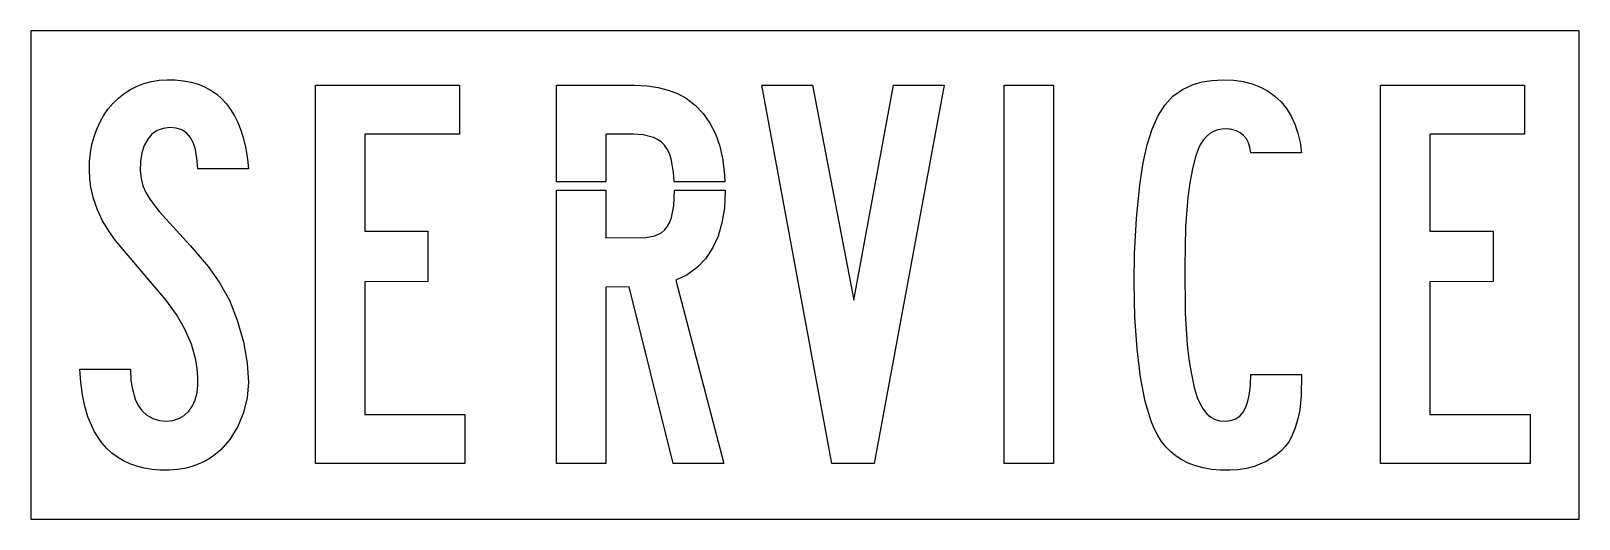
# Model space of a CAD drawing. Extents: x 0 to 95, y 0 to 30.
import ezdxf

# ---------------------------------------------------------------- set-up
doc = ezdxf.new("R2010")
doc.units = 0
doc.layers.add('CUT', color=7, linetype='Continuous')
doc.layers.add('OUTSIDE', color=1, linetype='Continuous')

msp = doc.modelspace()

# ---------------------------------------------------------------- linework, layer by layer
at = {"layer": 'CUT'}
for points in [[(12.1997, 4.8953), (11.6467, 4.2655), (11.304, 3.967), (10.9925, 3.7429), (10.6447, 3.5409), (10.2691, 3.3676), (9.8671, 3.225), (9.45, 3.117), (8.9765, 3.0384), (8.4905, 3.0014), (7.9553, 3.006), (7.4278, 3.0503), (6.953, 3.1284), (6.4978, 3.2441), (6.0703, 3.396), (5.6705, 3.584), (5.31, 3.8001), (4.9702, 4.054), (4.6572, 4.3425), (4.3709, 4.6652), (4.1155, 5.016), (3.8825, 5.4062), (3.4968, 6.2885), (3.3036, 6.9339), (3.1543, 7.6451), (3.0504, 8.4241), (3, 9.2028), (6.1082, 9.2028), (6.1349, 8.5341), (6.2006, 8.0625), (6.4046, 7.3666), (6.5626, 7.0139), (6.8069, 6.6712), (7.1126, 6.3941), (7.4782, 6.1856), (7.8806, 6.06), (8.292, 6.019), (8.7082, 6.0574), (9.0821, 6.1735), (9.4102, 6.3636), (9.689, 6.6242), (9.9149, 6.9513), (10.0812, 7.3336), (10.1897, 7.7729), (10.2343, 8.2054), (10.2319, 8.7091), (10.1904, 9.2498), (10.109, 9.7794), (9.8431, 10.7563), (9.4248, 11.7209), (8.9234, 12.5795), (8.2834, 13.4724), (5.8327, 16.3321), (5.1814, 17.1299), (4.7897, 17.6758), (4.397, 18.3358), (4.0822, 19.0094), (3.8426, 19.703), (3.6818, 20.4077), (3.6146, 20.9212), (3.5875, 21.4431), (3.6007, 21.9814), (3.654, 22.5152), (3.7445, 23.0187), (3.8738, 23.5077), (4.0394, 23.9721), (4.2396, 24.41), (4.4734, 24.8195), (4.7436, 25.2055), (5.0455, 25.5589), (5.3714, 25.8727), (5.7252, 26.1519), (6.1051, 26.3944), (6.5098, 26.5984), (6.9302, 26.7601), (7.3874, 26.8853), (7.8578, 26.9646), (8.3306, 26.9986), (8.8519, 26.99), (9.3571, 26.9404), (9.8323, 26.8502), (10.2773, 26.7192), (10.6925, 26.5472), (11.0597, 26.3453), (11.4, 26.1063), (11.7134, 25.8297), (11.9957, 25.5214), (12.252, 25.1768), (12.4865, 24.789), (12.6946, 24.3632), (12.8762, 23.8998), (13.0411, 23.3628), (13.1765, 22.7825), (13.2862, 22.128), (13.3486, 21.5317), (10.2403, 21.5317), (10.1846, 22.1764), (10.0901, 22.7029), (9.9516, 23.1373), (9.7714, 23.4777), (9.5405, 23.7411), (9.2539, 23.9265), (8.9136, 24.0321), (8.5162, 24.0624), (8.1046, 24.0098), (7.7419, 23.8714), (7.4249, 23.6471), (7.1628, 23.3437), (6.9542, 22.9589), (6.8069, 22.5026), (6.7229, 21.9803), (6.7046, 21.4112), (6.7541, 20.9317), (6.8736, 20.4798), (7.0694, 20.0333), (7.3466, 19.5771), (7.8698, 18.9086), (9.7735, 16.8105), (10.867, 15.5171), (11.5541, 14.5553), (12.1759, 13.4487), (12.661, 12.2177), (13.0387, 10.8896), (13.2746, 9.5832), (13.3543, 8.3869), (13.277, 7.4676), (13.0514, 6.5556), (12.6874, 5.684)], [(26.2907, 23.6534), (20.4822, 23.6513), (20.4822, 17.6969), (24.357, 17.6927), (24.3565, 14.5913), (20.4822, 14.5867), (20.4822, 6.4304), (26.6303, 6.4283), (26.631, 3.4076), (17.4517, 3.4123), (17.4532, 26.674), (26.2943, 26.671)], [(39.0471, 22.7432), (38.8745, 22.9842), (38.6727, 23.1801), (38.4531, 23.3297), (38.1953, 23.4509), (37.5646, 23.6061), (36.9526, 23.6517), (35.2779, 23.6534), (35.278, 20.7205), (32.2443, 20.7205), (32.2443, 26.6696), (37.0195, 26.6738), (37.8115, 26.6322), (38.4819, 26.5309), (39.1102, 26.3669), (39.6809, 26.1445), (40.2079, 25.8583), (40.7693, 25.4367), (41.2524, 24.9337), (41.6664, 24.3397), (42.0024, 23.6664), (42.2645, 22.9088), (42.4522, 22.0671), (42.565, 21.1415), (42.5805, 20.7205), (39.4652, 20.7205), (39.439, 21.3242), (39.2964, 22.1371), (39.1851, 22.4658)], [(47.9622, 26.674), (50.4882, 13.4492), (52.9307, 26.6736), (56.0466, 26.674), (51.753, 3.4123), (49.1462, 3.4076), (44.8473, 26.6729)], [(62.7524, 3.4076), (59.7219, 3.4109), (59.7219, 26.674), (62.7524, 26.6708)], [(77.5823, 5.6061), (77.3589, 5.0526), (77.1811, 4.7492), (76.9672, 4.4611), (76.7227, 4.1964), (76.4433, 3.9507), (75.8018, 3.5382), (75.0633, 3.2371), (74.5847, 3.1142), (74.0807, 3.0344), (73.5638, 3), (72.9981, 3.0086), (72.4511, 3.0561), (71.9392, 3.1429), (71.4623, 3.2692), (71.0193, 3.4358), (70.6298, 3.6319), (70.2763, 3.8606), (69.9513, 4.1256), (69.6542, 4.4274), (69.3847, 4.7662), (69.1423, 5.1424), (68.9265, 5.5565), (68.7338, 6.0174), (68.3815, 7.2352), (68.0968, 8.7263), (67.8854, 10.4629), (67.7505, 12.4157), (67.6948, 14.5192), (67.72, 16.3268), (67.8472, 18.4691), (68.0565, 20.5412), (68.2583, 21.8991), (68.4967, 22.9968), (68.7945, 23.9537), (69.1555, 24.7676), (69.5841, 25.4449), (70.0811, 25.9865), (70.6607, 26.4097), (71.3239, 26.7145), (71.8715, 26.8676), (72.4699, 26.9618), (73.1649, 27), (73.8206, 26.9751), (74.3978, 26.8918), (74.9462, 26.7497), (75.455, 26.55), (75.9227, 26.2946), (76.3418, 25.9893), (76.7176, 25.6317), (77.0483, 25.2231), (77.3325, 24.7648), (77.5653, 24.2653), (77.7499, 23.7199), (77.8826, 23.138), (77.9651, 22.5138), (74.8511, 22.511), (74.8, 22.8341), (74.7107, 23.1192), (74.5843, 23.3632), (74.4179, 23.5722), (74.2113, 23.7422), (73.9718, 23.8665), (73.7023, 23.9454), (73.4056, 23.9786), (73.0967, 23.9675), (72.8193, 23.9158), (72.5666, 23.8239), (72.3379, 23.6911), (72.1315, 23.5173), (71.9462, 23.3016), (71.7767, 23.0366), (71.6267, 22.7271), (71.4407, 22.1983), (71.2775, 21.5296), (71.1131, 20.6611), (70.99, 19.7676), (70.8561, 17.958), (70.8095, 15.5043), (70.8343, 12.6367), (70.9423, 10.7365), (71.0522, 9.8199), (71.2091, 8.898), (71.3851, 8.0856), (71.5754, 7.4688), (71.7439, 7.0779), (71.9371, 6.7471), (72.1559, 6.4769), (72.3969, 6.2722), (72.6659, 6.1272), (72.9643, 6.0428), (73.2986, 6.0195), (73.631, 6.0574), (73.9271, 6.1607), (74.1763, 6.328), (74.3853, 6.5644), (74.5545, 6.8725), (74.6851, 7.2559), (74.7758, 7.7077), (74.831, 8.2494), (74.8495, 8.8755), (77.9654, 8.8764), (77.9409, 7.5777), (77.8586, 6.7145), (77.7638, 6.2499)], [(91.6597, 23.6534), (85.8512, 23.6513), (85.8512, 17.6969), (89.726, 17.6927), (89.7255, 14.5913), (85.8512, 14.5867), (85.8512, 6.4304), (91.9993, 6.4283), (92, 3.4076), (82.8207, 3.4123), (82.8222, 26.674), (91.6633, 26.671)], [(40.2651, 15.0127), (39.57, 14.6746), (42.5141, 3.4076), (39.4001, 3.4107), (36.7018, 14.2649), (35.2747, 14.2582), (35.2747, 3.4107), (32.2443, 3.4076), (32.2443, 20.2185), (35.278, 20.2185), (35.2781, 17.2856), (37.7321, 17.3049), (38.2812, 17.4114), (38.7077, 17.6185), (38.9033, 17.7858), (39.067, 17.9917), (39.2007, 18.2379), (39.3063, 18.5266), (39.4431, 19.26), (39.4855, 20.2185), (42.5991, 20.2185), (42.6022, 20.1336), (42.552, 19.1294), (42.4047, 18.2109), (42.1625, 17.3824), (41.8241, 16.6409), (41.3943, 15.9982), (40.8756, 15.4561)]]:
    msp.add_lwpolyline(points, close=True, dxfattribs=at)
at = {"layer": 'OUTSIDE'}
msp.add_lwpolyline([(0, 0), (95, 0), (95, 30), (0, 30)], close=True, dxfattribs=at)

doc.saveas('drawing.dxf')
